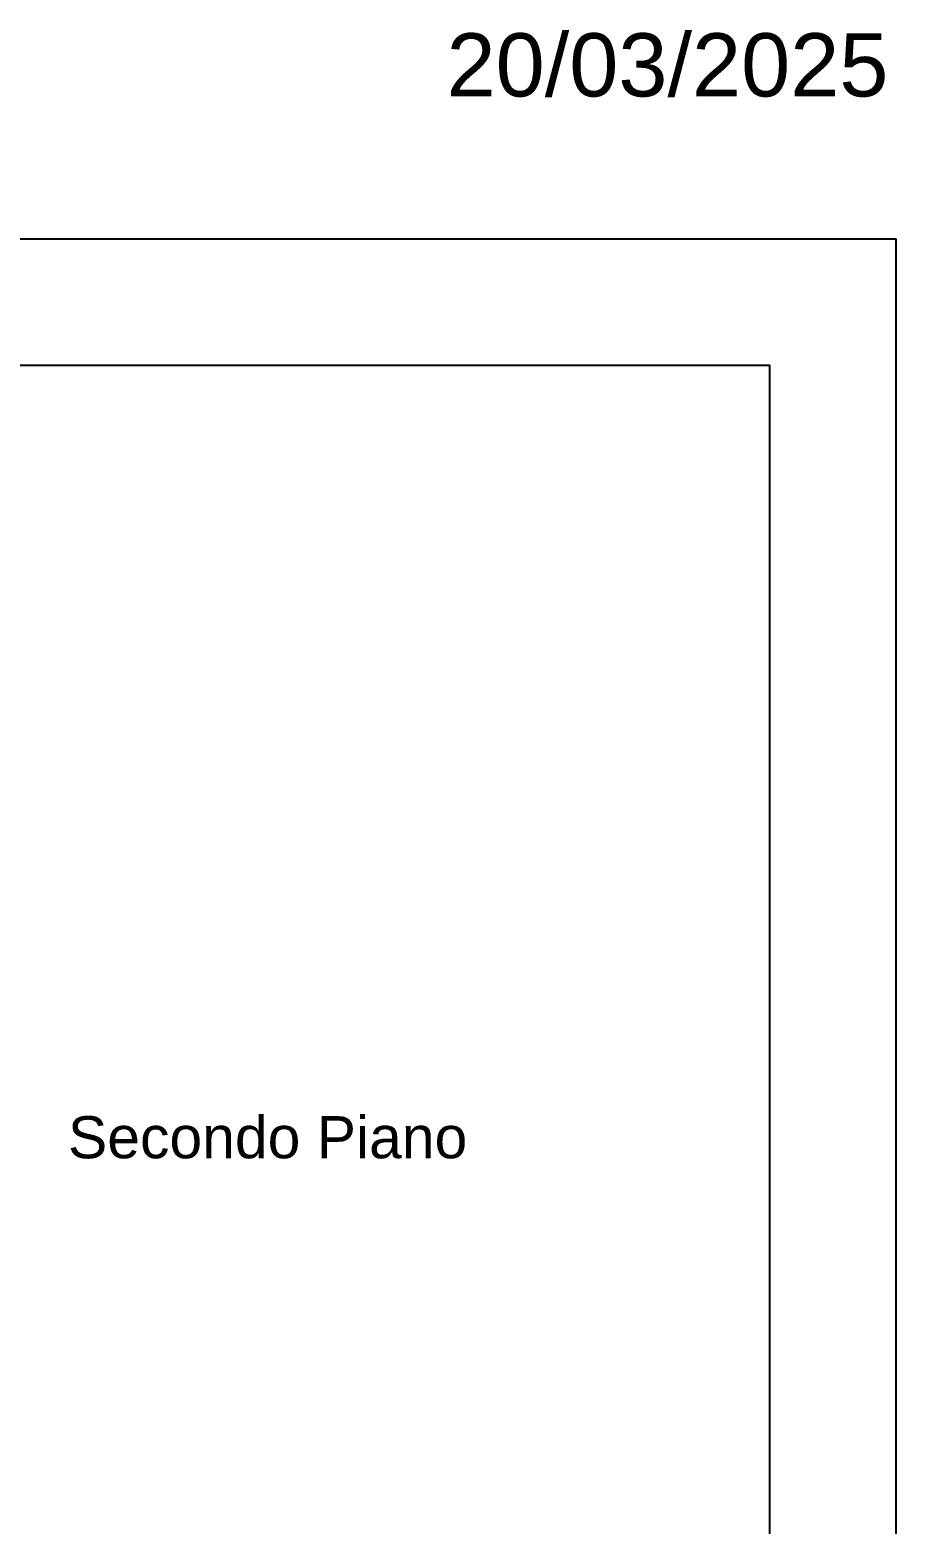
# Model space of a CAD drawing. Header units: millimetres. Extents: x 1251.1 to 1334.1, y 1577.6 to 1641.3.
# Drawn here: x 1313.57 to 1334.12, y 1605.83 to 1641.29 of the extents above; entities that cross this region are included whole.
import ezdxf

# ---------------------------------------------------------------- set-up
doc = ezdxf.new("R2010")
doc.units = ezdxf.units.MM
doc.linetypes.add('ACAD_ISO02W100', pattern=[15, 12, -3])
doc.layers.add('MURATURA', color=140, linetype='Continuous')
doc.styles.get("Standard").update_dxf_attribs({"font": 'Arial.ttf'})

msp = doc.modelspace()

# ---------------------------------------------------------------- linework, layer by layer
at = {"layer": 'MURATURA'}
for p, q in [((1251.079, 1636.333), (1334.125, 1636.333)), ((1334.125, 1582.105), (1334.125, 1636.333)), ((1254.079, 1633.333), (1331.125, 1633.333)), ((1331.125, 1585.105), (1331.125, 1633.333))]:
    msp.add_line(p, q, dxfattribs=at)

# ---------------------------------------------------------------- texts
at = {"layer": 'MURATURA', "linetype": 'ACAD_ISO02W100', "attachment_point": 1}
for s, width, insert, char_height in [('20/03/2025', 49.88956, (1323.456, 1641.211), 1.5), ('Secondo Piano', 10.01762, (1314.474, 1615.513), 1)]:
    msp.add_mtext_dynamic_manual_height_columns(s, width=width, gutter_width=12.5, heights=[0], dxfattribs=dict(at, insert=insert, char_height=char_height))

doc.saveas('drawing.dxf')
